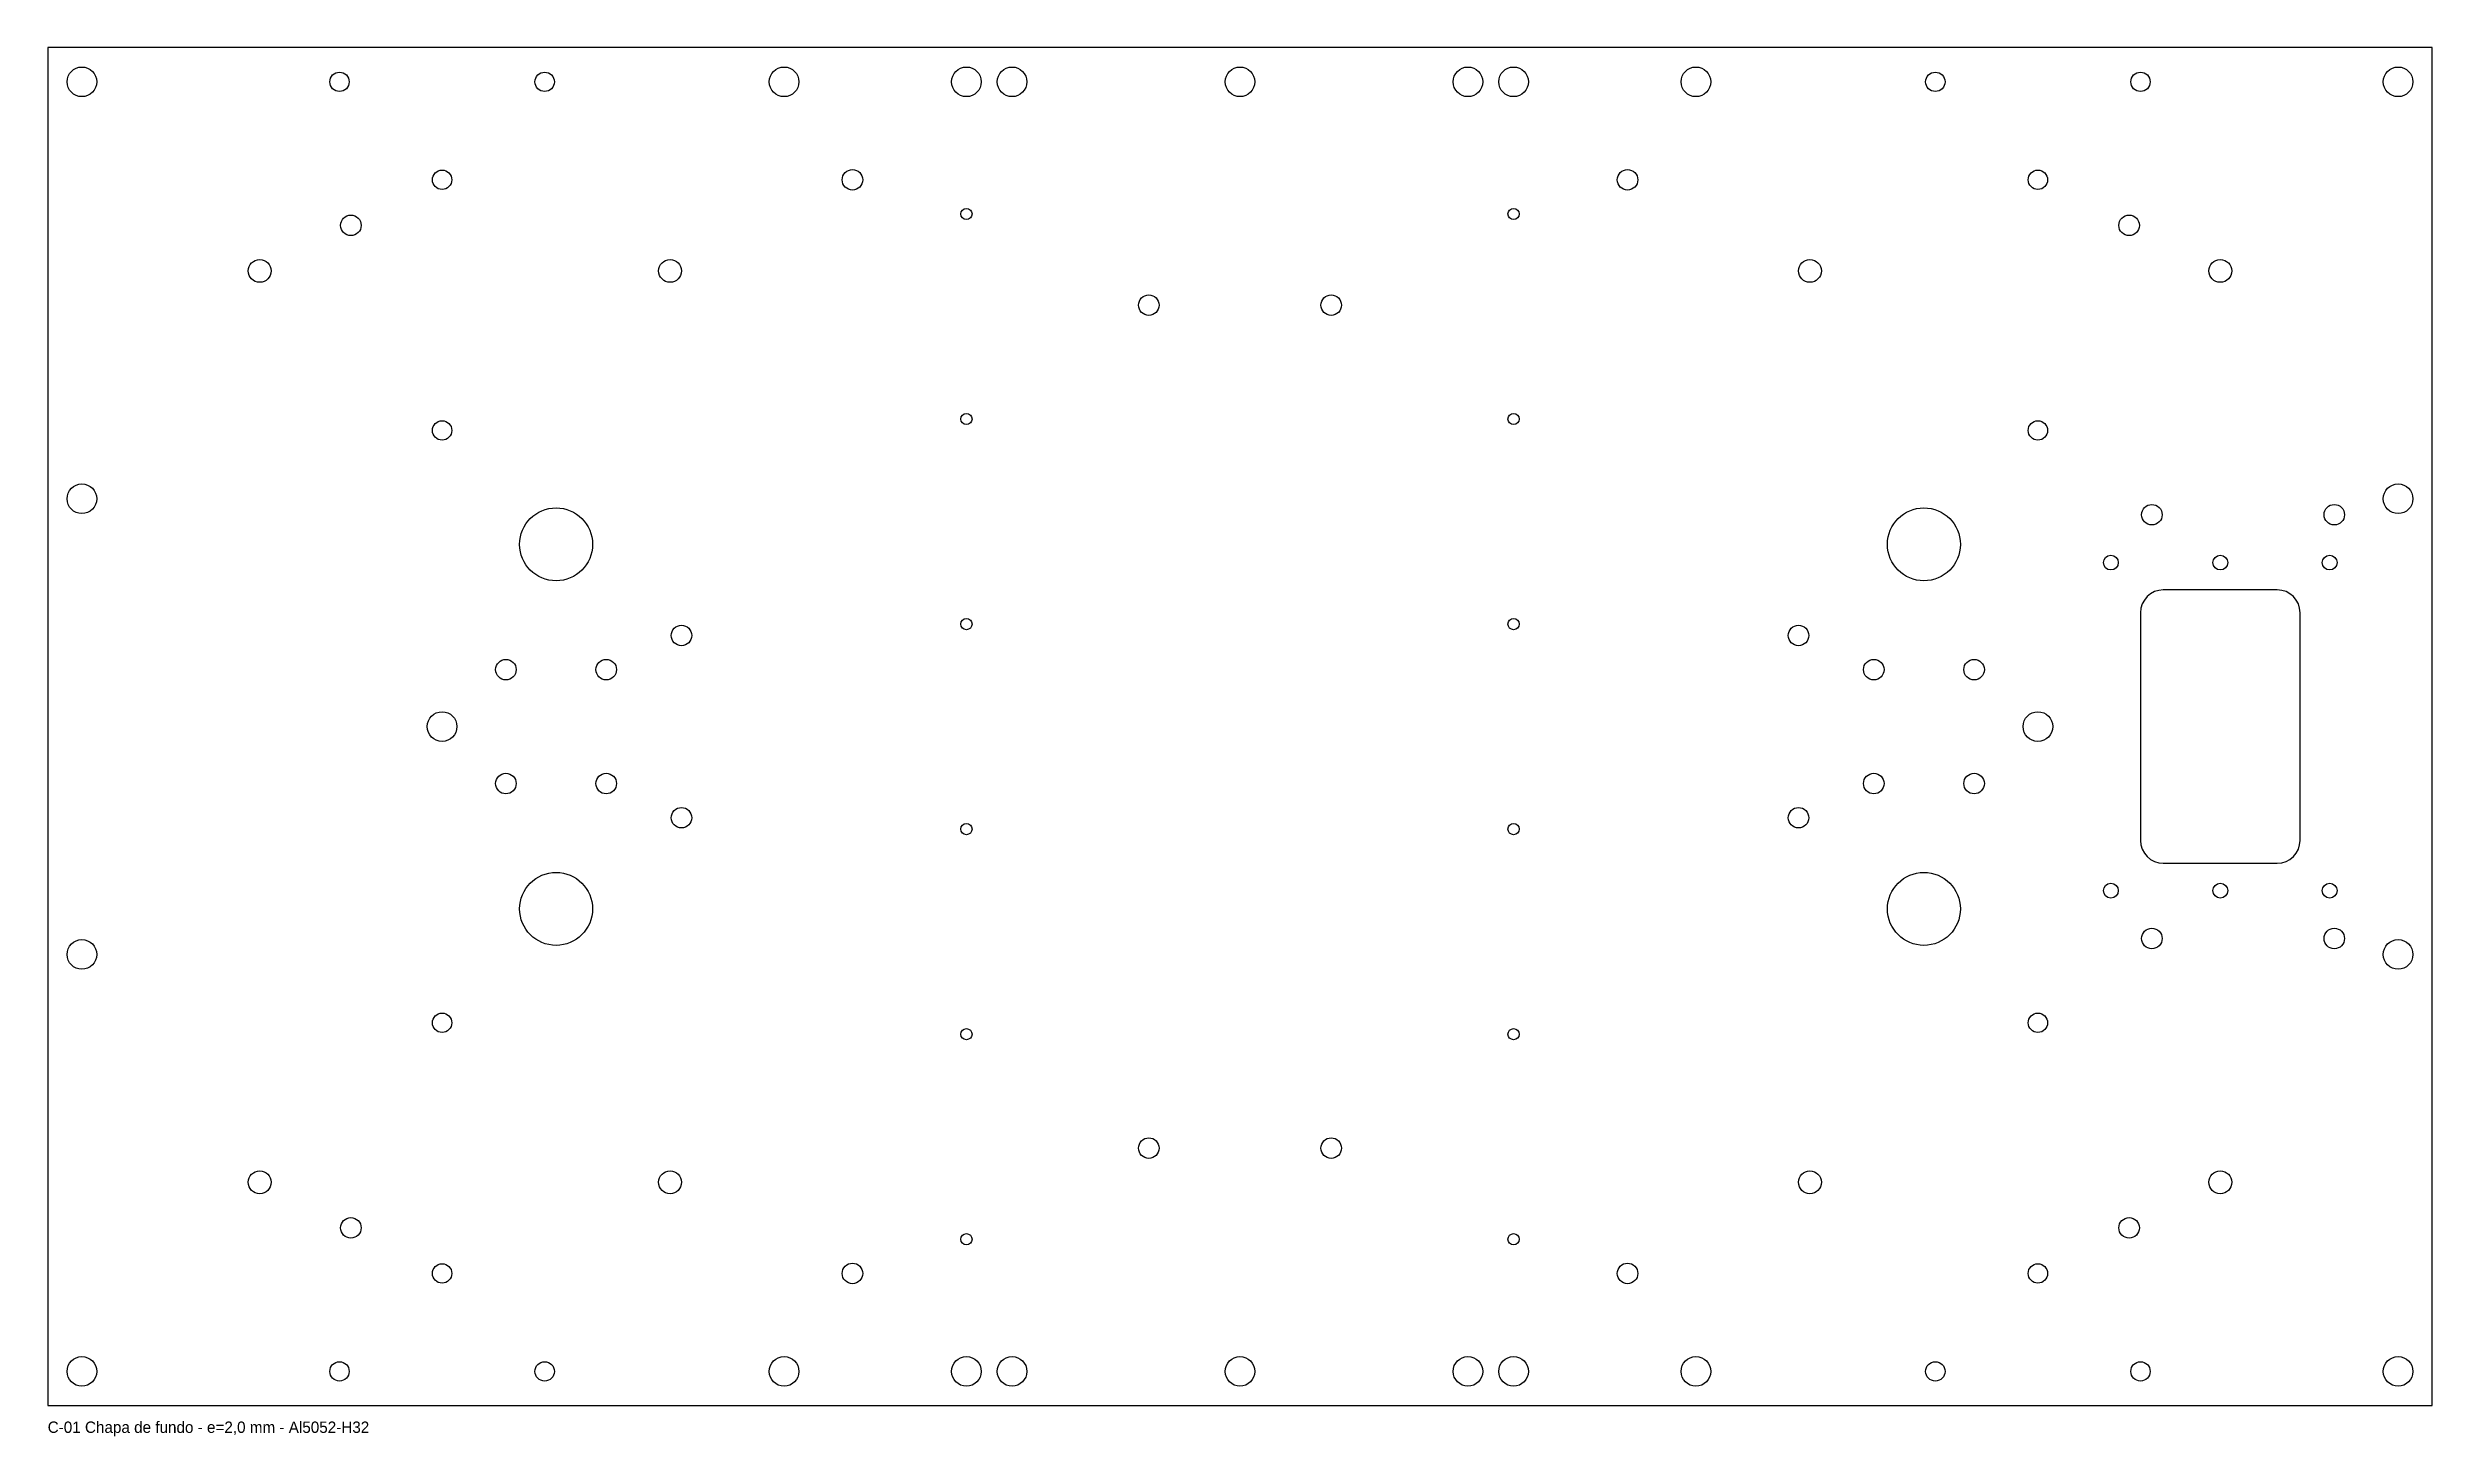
# Model space of a CAD drawing. Header units: millimetres. Extents: x 0 to 1046, y -14 to 596.
import ezdxf

# ---------------------------------------------------------------- set-up
doc = ezdxf.new("R2010")
doc.units = ezdxf.units.MM

msp = doc.modelspace()

# ---------------------------------------------------------------- linework, layer by layer
at = {"layer": 'CORTE'}
msp.add_lwpolyline([(0, 0), (1046, 0), (1046, 596), (0, 596)], close=True, dxfattribs=at)
at = {"layer": 'FUROS'}
msp.add_lwpolyline([(978, 238), (979.9509, 238.1921), (981.8268, 238.7612), (983.5557, 239.6853), (985.0711, 240.9289), (986.3147, 242.4443), (987.2388, 244.1732), (987.8079, 246.0491), (988, 248), (988, 348), (987.8079, 349.9509), (987.2388, 351.8268), (986.3147, 353.5557), (985.0711, 355.0711), (983.5557, 356.3147), (981.8268, 357.2388), (979.9509, 357.8079), (978, 358), (928, 358), (926.0491, 357.8079), (924.1732, 357.2388), (922.4443, 356.3147), (920.9289, 355.0711), (919.6853, 353.5557), (918.7612, 351.8268), (918.1921, 349.9509), (918, 348), (918, 248), (918.1921, 246.0491), (918.7612, 244.1732), (919.6853, 242.4443), (920.9289, 240.9289), (922.4443, 239.6853), (924.1732, 238.7612), (926.0491, 238.1921), (928, 238)], close=True, dxfattribs=at)
for centre, radius in [((15, 581), 6.5), ((323, 581), 6.5), ((403, 581), 6.5), ((423, 581), 6.5), ((523, 581), 6.5), ((623, 581), 6.5), ((643, 581), 6.5), ((723, 581), 6.5), ((1031, 581), 6.5), ((128, 581), 4.25), ((218, 581), 4.25), ((828, 581), 4.25), ((918, 581), 4.25), ((173, 538), 4.25), ((353, 538), 4.5), ((693, 538), 4.5), ((873, 538), 4.25), ((403, 523), 2.45), ((643, 523), 2.45), ((133, 518), 4.5), ((913, 518), 4.5), ((93, 498), 5), ((273, 498), 5), ((773, 498), 5), ((953, 498), 5), ((483, 483), 4.5), ((563, 483), 4.5), ((173, 428), 4.25), ((403, 433), 2.45), ((643, 433), 2.45), ((873, 428), 4.25), ((15, 398), 6.5), ((1031, 398), 6.5), ((223, 378), 16), ((823, 378), 16), ((923, 391), 4.5), ((1003, 391), 4.5), ((905, 370), 3.25), ((953, 370), 3.25), ((1001, 370), 3.25), ((403, 343), 2.45), ((643, 343), 2.45), ((278, 338), 4.5), ((768, 338), 4.5), ((201, 323), 4.5), ((245, 323), 4.5), ((801, 323), 4.5), ((845, 323), 4.5), ((173, 298), 6.5), ((873, 298), 6.5), ((201, 273), 4.5), ((245, 273), 4.5), ((801, 273), 4.5), ((845, 273), 4.5), ((278, 258), 4.5), ((768, 258), 4.5), ((403, 253), 2.45), ((643, 253), 2.45), ((223, 218), 16), ((823, 218), 16), ((905, 226), 3.25), ((953, 226), 3.25), ((1001, 226), 3.25), ((923, 205), 4.5), ((1003, 205), 4.5), ((15, 198), 6.5), ((1031, 198), 6.5), ((173, 168), 4.25), ((873, 168), 4.25), ((403, 163), 2.45), ((643, 163), 2.45), ((483, 113), 4.5), ((563, 113), 4.5), ((93, 98), 5), ((273, 98), 5), ((773, 98), 5), ((953, 98), 5), ((133, 78), 4.5), ((403, 73), 2.45), ((643, 73), 2.45), ((913, 78), 4.5), ((173, 58), 4.25), ((353, 58), 4.5), ((693, 58), 4.5), ((873, 58), 4.25), ((15, 15), 6.5), ((323, 15), 6.5), ((403, 15), 6.5), ((423, 15), 6.5), ((523, 15), 6.5), ((623, 15), 6.5), ((643, 15), 6.5), ((723, 15), 6.5), ((1031, 15), 6.5), ((128, 15), 4.25), ((218, 15), 4.25), ((828, 15), 4.25), ((918, 15), 4.25)]:
    msp.add_circle(centre, radius, dxfattribs=at)

# ---------------------------------------------------------------- texts
at = {"layer": 'GRAVAR-NAO'}
msp.add_text('C-01 Chapa de fundo - e=2,0 mm - Al5052-H32', height=5, dxfattribs=at).set_placement((0, -12))

doc.saveas('drawing.dxf')
